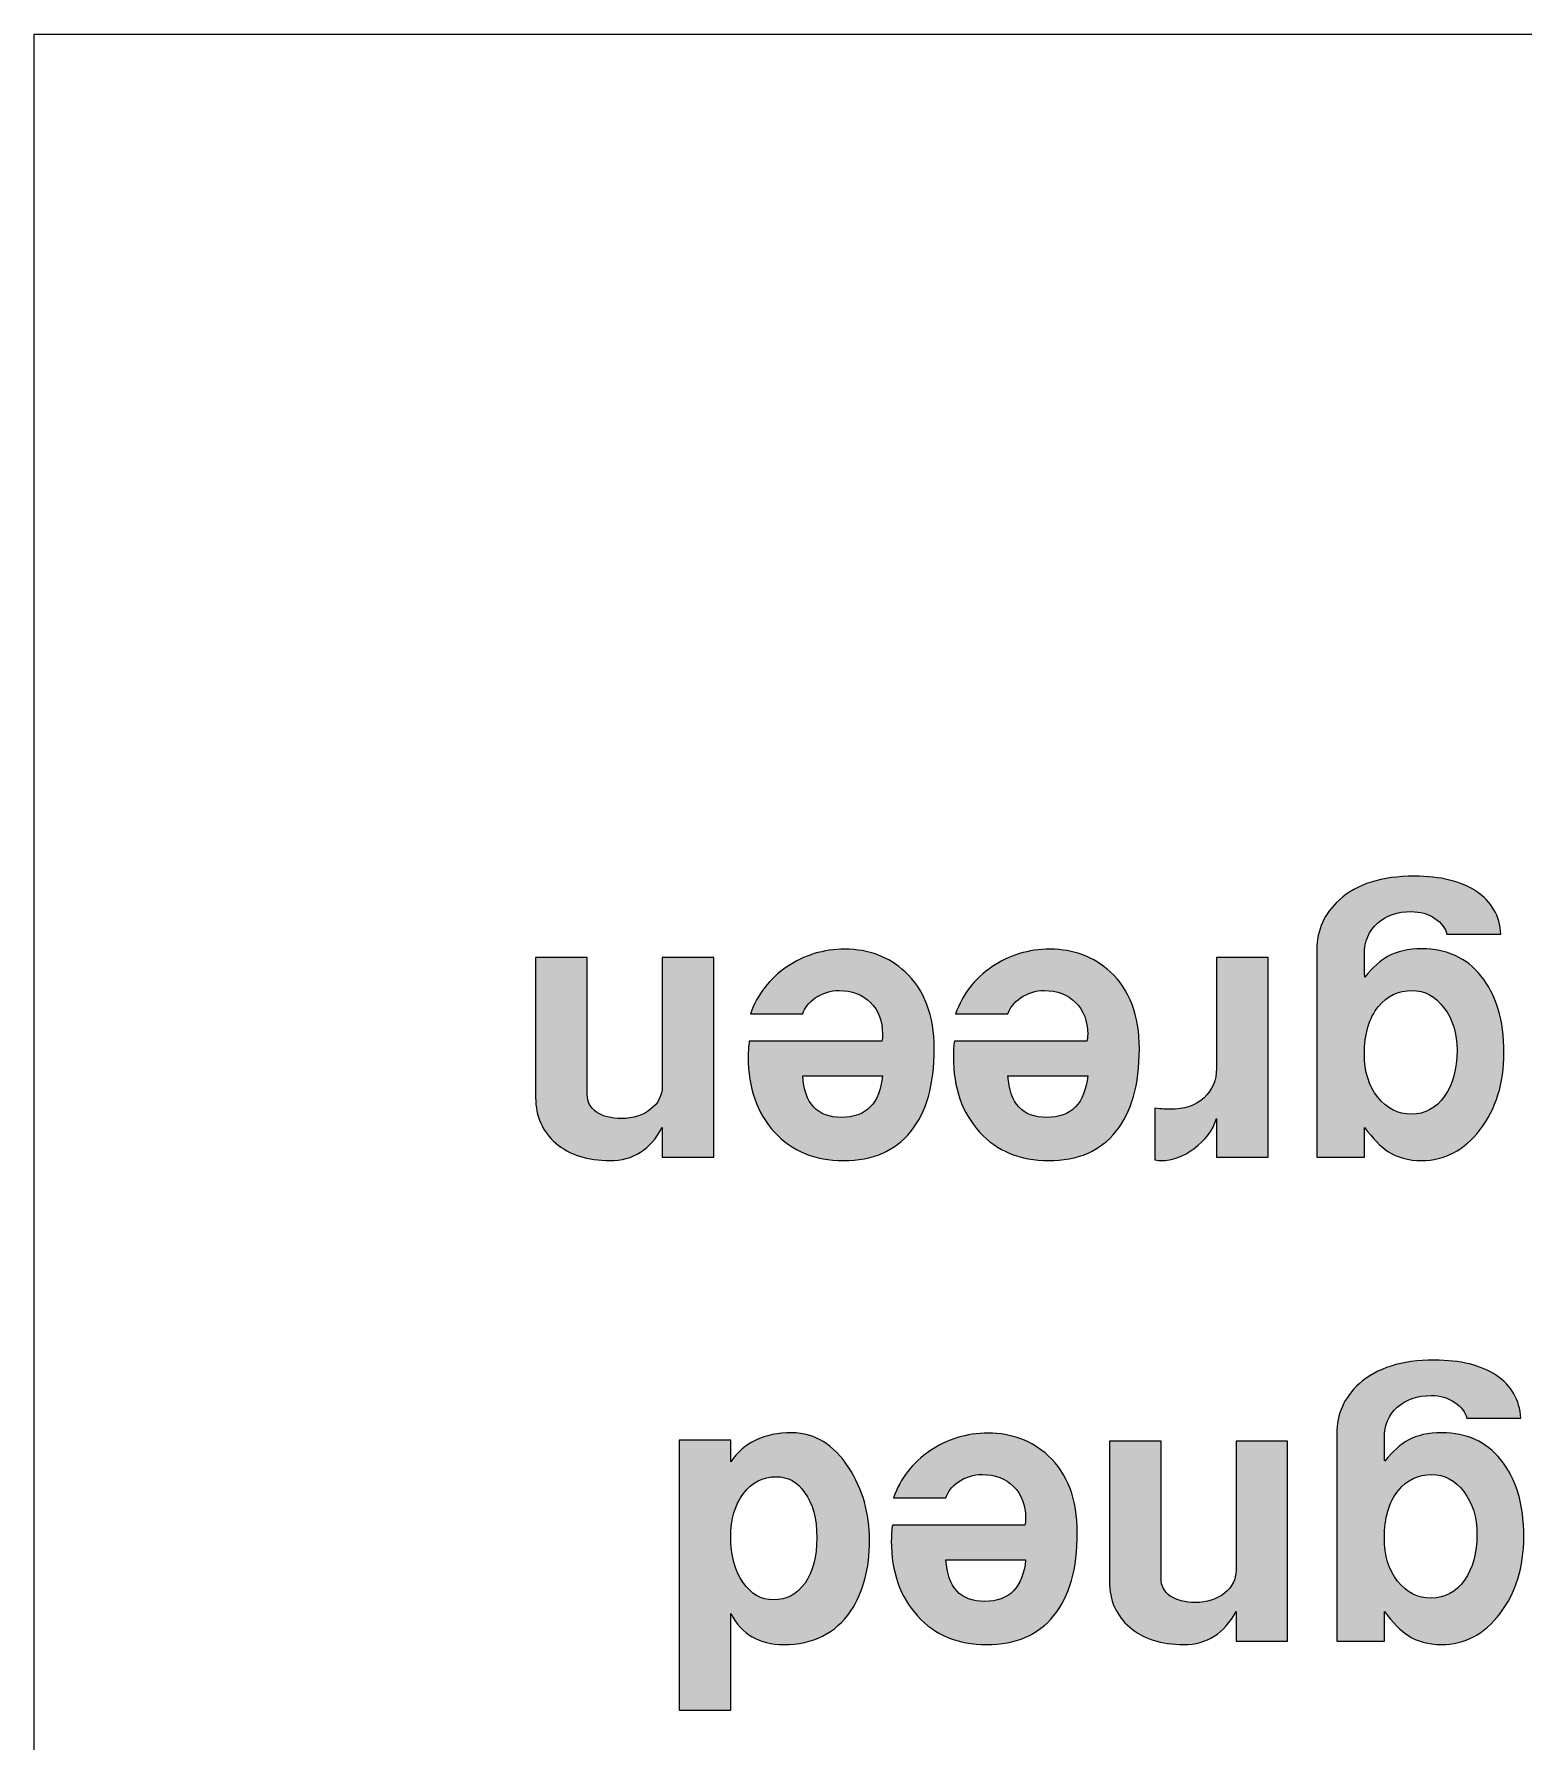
# Model space of a CAD drawing. Header units: inches. Extents: x 0.79 to 6.2, y -4.47 to -0.71.
# Drawn here: x 2.5541 to 2.9723, y -1.2214 to -0.7419 of the extents above; entities that cross this region are included whole.
import ezdxf

# ---------------------------------------------------------------- set-up
doc = ezdxf.new("R2010")
doc.units = ezdxf.units.IN
doc.header["$MEASUREMENT"] = 0
doc.layers.add('Layer 1', color=7, linetype='Continuous')

# ---------------------------------------------------------------- blocks, each defined once
blk = doc.blocks.new('block 2')
at = {"layer": 'Layer 1', "color": 7, "lineweight": 5, "true_color": 0xffffff}
for points in [[(2.55409, -0.74186), (3.08312, -0.74186)], [(2.55409, -1.27104), (2.55409, -0.74186)]]:
    blk.add_lwpolyline(points, dxfattribs=at)
blk = doc.blocks.new('block 53')
at = {"layer": 'Layer 1', "true_color": 0xed1f24}
h = blk.add_hatch(color=240, dxfattribs=at)
h.dxf.hatch_style = 2
edge = h.paths.add_edge_path()
edge.add_spline(control_points=[(2.91975, -1.13493), (2.91975, -1.12933), (2.92185, -1.12463), (2.92607, -1.12084), (2.93097, -1.11642), (2.93797, -1.11421), (2.9471, -1.11421), (2.95448, -1.11421), (2.9603, -1.11564), (2.96455, -1.1185), (2.9688, -1.12137), (2.97109, -1.12536), (2.97144, -1.13047), (2.97144, -1.13047), (2.95623, -1.13047), (2.95623, -1.13047), (2.95589, -1.12881), (2.95477, -1.12735), (2.95289, -1.12607), (2.95102, -1.12479), (2.94881, -1.12415), (2.94623, -1.12415), (2.94234, -1.12415), (2.93918, -1.12524), (2.93675, -1.12741), (2.93433, -1.12959), (2.93311, -1.13247), (2.93311, -1.13607), (2.93311, -1.13979), (2.93315, -1.14197), (2.93321, -1.14259), (2.93551, -1.13976), (2.93769, -1.13779), (2.93977, -1.13668), (2.94227, -1.13531), (2.94543, -1.13462), (2.94925, -1.13462), (2.9562, -1.13462), (2.96171, -1.13713), (2.96581, -1.14218), (2.97011, -1.14742), (2.97226, -1.15464), (2.97226, -1.16383), (2.97226, -1.17239), (2.97005, -1.17957), (2.9656, -1.18537), (2.96115, -1.19118), (2.95567, -1.19407), (2.94914, -1.19407), (2.94547, -1.19407), (2.94231, -1.19321), (2.93967, -1.19148), (2.93772, -1.19017), (2.93554, -1.18793), (2.93311, -1.18475), (2.93311, -1.18475), (2.93311, -1.19314), (2.93311, -1.19314), (2.93311, -1.19314), (2.91975, -1.19314), (2.91975, -1.19314), (2.91975, -1.19314), (2.91975, -1.13493), (2.91975, -1.13493)], knot_values=[0, 0, 0, 0, 1, 1, 1, 2, 2, 2, 3, 3, 3, 4, 4, 4, 5, 5, 5, 6, 6, 6, 7, 7, 7, 8, 8, 8, 9, 9, 9, 10, 10, 10, 11, 11, 11, 12, 12, 12, 13, 13, 13, 14, 14, 14, 15, 15, 15, 16, 16, 16, 17, 17, 17, 18, 18, 18, 19, 19, 19, 20, 20, 20, 21, 21, 21, 21], degree=3, periodic=1)
edge = h.paths.add_edge_path()
edge.add_spline(control_points=[(2.93311, -1.16424), (2.93311, -1.16907), (2.93435, -1.17308), (2.93684, -1.17626), (2.93932, -1.17943), (2.94246, -1.18102), (2.94626, -1.18102), (2.95013, -1.18102), (2.95324, -1.17935), (2.95559, -1.176), (2.95793, -1.17265), (2.95911, -1.16835), (2.95911, -1.1631), (2.95911, -1.15834), (2.95789, -1.15434), (2.95543, -1.15114), (2.95298, -1.14792), (2.94999, -1.14632), (2.94647, -1.14632), (2.94261, -1.14632), (2.93946, -1.14781), (2.93705, -1.15078), (2.93442, -1.15402), (2.93311, -1.15851), (2.93311, -1.16424)], knot_values=[0, 0, 0, 0, 1, 1, 1, 2, 2, 2, 3, 3, 3, 4, 4, 4, 5, 5, 5, 6, 6, 6, 7, 7, 7, 8, 8, 8, 8], degree=3, periodic=1)
h = blk.add_hatch(color=240, dxfattribs=at)
h.dxf.hatch_style = 2
edge = h.paths.add_edge_path()
edge.add_spline(control_points=[(2.73515, -1.13668), (2.73515, -1.13668), (2.74965, -1.13668), (2.74965, -1.13668), (2.74965, -1.13668), (2.74965, -1.1428), (2.74965, -1.1428), (2.75324, -1.13734), (2.75897, -1.13462), (2.76685, -1.13462), (2.7732, -1.13462), (2.77852, -1.13789), (2.7828, -1.14446), (2.78667, -1.15047), (2.7886, -1.15723), (2.7886, -1.16476), (2.7886, -1.17277), (2.78684, -1.1794), (2.78332, -1.18464), (2.77903, -1.19093), (2.77275, -1.19407), (2.76447, -1.19407), (2.75762, -1.19407), (2.75269, -1.19118), (2.74965, -1.18537), (2.74965, -1.18537), (2.74965, -1.21251), (2.74965, -1.21251), (2.74965, -1.21251), (2.73515, -1.21251), (2.73515, -1.21251), (2.73515, -1.21251), (2.73515, -1.13668), (2.73515, -1.13668)], knot_values=[0, 0, 0, 0, 1, 1, 1, 2, 2, 2, 3, 3, 3, 4, 4, 4, 5, 5, 5, 6, 6, 6, 7, 7, 7, 8, 8, 8, 9, 9, 9, 10, 10, 10, 11, 11, 11, 11], degree=3, periodic=1)
edge = h.paths.add_edge_path()
edge.add_spline(control_points=[(2.74965, -1.16388), (2.74965, -1.16904), (2.75079, -1.17328), (2.75305, -1.17658), (2.75532, -1.17988), (2.75818, -1.18154), (2.76162, -1.18154), (2.76533, -1.18154), (2.76828, -1.17995), (2.77049, -1.17679), (2.77268, -1.17362), (2.77378, -1.16939), (2.77378, -1.16408), (2.77378, -1.15871), (2.77265, -1.15448), (2.77038, -1.15138), (2.76832, -1.14842), (2.76567, -1.14694), (2.76244, -1.14694), (2.75866, -1.14694), (2.75558, -1.14851), (2.75321, -1.15164), (2.75083, -1.15477), (2.74965, -1.15885), (2.74965, -1.16388)], knot_values=[0, 0, 0, 0, 1, 1, 1, 2, 2, 2, 3, 3, 3, 4, 4, 4, 5, 5, 5, 6, 6, 6, 7, 7, 7, 8, 8, 8, 8], degree=3, periodic=1)
h = blk.add_hatch(color=240, dxfattribs=at)
h.dxf.hatch_style = 2
edge = h.paths.add_edge_path()
edge.add_spline(control_points=[(2.79471, -1.16496), (2.79471, -1.16331), (2.79481, -1.16182), (2.79502, -1.16051), (2.79502, -1.16051), (2.83221, -1.16051), (2.83221, -1.16051), (2.83235, -1.1601), (2.83242, -1.15944), (2.83242, -1.15854), (2.83242, -1.15488), (2.83129, -1.15193), (2.82903, -1.14969), (2.82678, -1.14744), (2.82383, -1.14632), (2.8202, -1.14632), (2.81781, -1.14632), (2.81559, -1.14701), (2.81353, -1.14839), (2.81169, -1.14971), (2.81052, -1.15119), (2.81005, -1.15285), (2.81005, -1.15285), (2.79534, -1.15285), (2.79534, -1.15285), (2.79727, -1.14739), (2.80067, -1.14301), (2.80554, -1.13969), (2.8104, -1.13637), (2.81584, -1.13472), (2.82185, -1.13472), (2.82855, -1.13472), (2.83418, -1.13683), (2.83874, -1.14104), (2.8442, -1.14608), (2.84692, -1.15329), (2.84692, -1.16269), (2.84692, -1.17277), (2.84473, -1.18052), (2.84035, -1.18594), (2.83596, -1.19137), (2.82966, -1.19407), (2.82144, -1.19407), (2.81343, -1.19407), (2.80697, -1.1914), (2.80207, -1.18605), (2.79717, -1.18069), (2.79471, -1.17367), (2.79471, -1.16496)], knot_values=[0, 0, 0, 0, 1, 1, 1, 2, 2, 2, 3, 3, 3, 4, 4, 4, 5, 5, 5, 6, 6, 6, 7, 7, 7, 8, 8, 8, 9, 9, 9, 10, 10, 10, 11, 11, 11, 12, 12, 12, 13, 13, 13, 14, 14, 14, 15, 15, 15, 16, 16, 16, 16], degree=3, periodic=1)
edge = h.paths.add_edge_path()
edge.add_spline(control_points=[(2.81005, -1.17025), (2.81047, -1.17805), (2.81409, -1.18195), (2.82092, -1.18195), (2.82782, -1.18195), (2.83165, -1.17805), (2.83242, -1.17025), (2.83242, -1.17025), (2.81005, -1.17025), (2.81005, -1.17025)], knot_values=[0, 0, 0, 0, 1, 1, 1, 2, 2, 2, 3, 3, 3, 3], degree=3, periodic=1)
h = blk.add_hatch(color=240, dxfattribs=at)
h.dxf.hatch_style = 2
edge = h.paths.add_edge_path()
edge.add_spline(control_points=[(2.85594, -1.137), (2.85594, -1.137), (2.87044, -1.137), (2.87044, -1.137), (2.87044, -1.137), (2.87044, -1.17553), (2.87044, -1.17553), (2.87044, -1.17761), (2.8713, -1.17924), (2.87303, -1.18045), (2.87476, -1.18166), (2.8771, -1.18226), (2.88007, -1.18226), (2.88331, -1.18226), (2.88603, -1.1814), (2.8882, -1.17967), (2.89037, -1.17794), (2.89147, -1.17577), (2.89147, -1.17315), (2.89147, -1.17315), (2.89147, -1.137), (2.89147, -1.137), (2.89147, -1.137), (2.90597, -1.137), (2.90597, -1.137), (2.90597, -1.137), (2.90597, -1.19314), (2.90597, -1.19314), (2.90597, -1.19314), (2.89147, -1.19314), (2.89147, -1.19314), (2.89147, -1.19314), (2.89147, -1.18475), (2.89147, -1.18475), (2.88822, -1.19097), (2.88331, -1.19407), (2.87676, -1.19407), (2.87047, -1.19407), (2.86543, -1.19245), (2.86163, -1.1892), (2.85784, -1.18596), (2.85594, -1.18167), (2.85594, -1.17636), (2.85594, -1.17636), (2.85594, -1.137), (2.85594, -1.137)], knot_values=[0, 0, 0, 0, 1, 1, 1, 2, 2, 2, 3, 3, 3, 4, 4, 4, 5, 5, 5, 6, 6, 6, 7, 7, 7, 8, 8, 8, 9, 9, 9, 10, 10, 10, 11, 11, 11, 12, 12, 12, 13, 13, 13, 14, 14, 14, 15, 15, 15, 15], degree=3, periodic=1)
at = {"layer": 'Layer 1', "lineweight": 0}
for points, knots in [([(2.91975, -1.13493), (2.91975, -1.12933), (2.92185, -1.12463), (2.92607, -1.12084), (2.93097, -1.11642), (2.93797, -1.11421), (2.9471, -1.11421), (2.95448, -1.11421), (2.9603, -1.11564), (2.96455, -1.1185), (2.9688, -1.12137), (2.97109, -1.12536), (2.97144, -1.13047), (2.97144, -1.13047), (2.95623, -1.13047), (2.95623, -1.13047), (2.95589, -1.12881), (2.95477, -1.12735), (2.95289, -1.12607), (2.95102, -1.12479), (2.94881, -1.12415), (2.94623, -1.12415), (2.94234, -1.12415), (2.93918, -1.12524), (2.93675, -1.12741), (2.93433, -1.12959), (2.93311, -1.13247), (2.93311, -1.13607), (2.93311, -1.13979), (2.93315, -1.14197), (2.93321, -1.14259), (2.93551, -1.13976), (2.93769, -1.13779), (2.93977, -1.13668), (2.94227, -1.13531), (2.94543, -1.13462), (2.94925, -1.13462), (2.9562, -1.13462), (2.96171, -1.13713), (2.96581, -1.14218), (2.97011, -1.14742), (2.97226, -1.15464), (2.97226, -1.16383), (2.97226, -1.17239), (2.97005, -1.17957), (2.9656, -1.18537), (2.96115, -1.19118), (2.95567, -1.19407), (2.94914, -1.19407), (2.94547, -1.19407), (2.94231, -1.19321), (2.93967, -1.19148), (2.93772, -1.19017), (2.93554, -1.18793), (2.93311, -1.18475), (2.93311, -1.18475), (2.93311, -1.19314), (2.93311, -1.19314), (2.93311, -1.19314), (2.91975, -1.19314), (2.91975, -1.19314), (2.91975, -1.19314), (2.91975, -1.13493), (2.91975, -1.13493)], [0, 0, 0, 0, 1, 1, 1, 2, 2, 2, 3, 3, 3, 4, 4, 4, 5, 5, 5, 6, 6, 6, 7, 7, 7, 8, 8, 8, 9, 9, 9, 10, 10, 10, 11, 11, 11, 12, 12, 12, 13, 13, 13, 14, 14, 14, 15, 15, 15, 16, 16, 16, 17, 17, 17, 18, 18, 18, 19, 19, 19, 20, 20, 20, 21, 21, 21, 21]), ([(2.73515, -1.13668), (2.73515, -1.13668), (2.74965, -1.13668), (2.74965, -1.13668), (2.74965, -1.13668), (2.74965, -1.1428), (2.74965, -1.1428), (2.75324, -1.13734), (2.75897, -1.13462), (2.76685, -1.13462), (2.7732, -1.13462), (2.77852, -1.13789), (2.7828, -1.14446), (2.78667, -1.15047), (2.7886, -1.15723), (2.7886, -1.16476), (2.7886, -1.17277), (2.78684, -1.1794), (2.78332, -1.18464), (2.77903, -1.19093), (2.77275, -1.19407), (2.76447, -1.19407), (2.75762, -1.19407), (2.75269, -1.19118), (2.74965, -1.18537), (2.74965, -1.18537), (2.74965, -1.21251), (2.74965, -1.21251), (2.74965, -1.21251), (2.73515, -1.21251), (2.73515, -1.21251), (2.73515, -1.21251), (2.73515, -1.13668), (2.73515, -1.13668)], [0, 0, 0, 0, 1, 1, 1, 2, 2, 2, 3, 3, 3, 4, 4, 4, 5, 5, 5, 6, 6, 6, 7, 7, 7, 8, 8, 8, 9, 9, 9, 10, 10, 10, 11, 11, 11, 11]), ([(2.79471, -1.16496), (2.79471, -1.16331), (2.79481, -1.16182), (2.79502, -1.16051), (2.79502, -1.16051), (2.83221, -1.16051), (2.83221, -1.16051), (2.83235, -1.1601), (2.83242, -1.15944), (2.83242, -1.15854), (2.83242, -1.15488), (2.83129, -1.15193), (2.82903, -1.14969), (2.82678, -1.14744), (2.82383, -1.14632), (2.8202, -1.14632), (2.81781, -1.14632), (2.81559, -1.14701), (2.81353, -1.14839), (2.81169, -1.14971), (2.81052, -1.15119), (2.81005, -1.15285), (2.81005, -1.15285), (2.79534, -1.15285), (2.79534, -1.15285), (2.79727, -1.14739), (2.80067, -1.14301), (2.80554, -1.13969), (2.8104, -1.13637), (2.81584, -1.13472), (2.82185, -1.13472), (2.82855, -1.13472), (2.83418, -1.13683), (2.83874, -1.14104), (2.8442, -1.14608), (2.84692, -1.15329), (2.84692, -1.16269), (2.84692, -1.17277), (2.84473, -1.18052), (2.84035, -1.18594), (2.83596, -1.19137), (2.82966, -1.19407), (2.82144, -1.19407), (2.81343, -1.19407), (2.80697, -1.1914), (2.80207, -1.18605), (2.79717, -1.18069), (2.79471, -1.17367), (2.79471, -1.16496)], [0, 0, 0, 0, 1, 1, 1, 2, 2, 2, 3, 3, 3, 4, 4, 4, 5, 5, 5, 6, 6, 6, 7, 7, 7, 8, 8, 8, 9, 9, 9, 10, 10, 10, 11, 11, 11, 12, 12, 12, 13, 13, 13, 14, 14, 14, 15, 15, 15, 16, 16, 16, 16]), ([(2.85594, -1.137), (2.85594, -1.137), (2.87044, -1.137), (2.87044, -1.137), (2.87044, -1.137), (2.87044, -1.17553), (2.87044, -1.17553), (2.87044, -1.17761), (2.8713, -1.17924), (2.87303, -1.18045), (2.87476, -1.18166), (2.8771, -1.18226), (2.88007, -1.18226), (2.88331, -1.18226), (2.88603, -1.1814), (2.8882, -1.17967), (2.89037, -1.17794), (2.89147, -1.17577), (2.89147, -1.17315), (2.89147, -1.17315), (2.89147, -1.137), (2.89147, -1.137), (2.89147, -1.137), (2.90597, -1.137), (2.90597, -1.137), (2.90597, -1.137), (2.90597, -1.19314), (2.90597, -1.19314), (2.90597, -1.19314), (2.89147, -1.19314), (2.89147, -1.19314), (2.89147, -1.19314), (2.89147, -1.18475), (2.89147, -1.18475), (2.88822, -1.19097), (2.88331, -1.19407), (2.87676, -1.19407), (2.87047, -1.19407), (2.86543, -1.19245), (2.86163, -1.1892), (2.85784, -1.18596), (2.85594, -1.18167), (2.85594, -1.17636), (2.85594, -1.17636), (2.85594, -1.137), (2.85594, -1.137)], [0, 0, 0, 0, 1, 1, 1, 2, 2, 2, 3, 3, 3, 4, 4, 4, 5, 5, 5, 6, 6, 6, 7, 7, 7, 8, 8, 8, 9, 9, 9, 10, 10, 10, 11, 11, 11, 12, 12, 12, 13, 13, 13, 14, 14, 14, 15, 15, 15, 15]), ([(2.74965, -1.16388), (2.74965, -1.16904), (2.75079, -1.17328), (2.75305, -1.17658), (2.75532, -1.17988), (2.75818, -1.18154), (2.76162, -1.18154), (2.76533, -1.18154), (2.76828, -1.17995), (2.77049, -1.17679), (2.77268, -1.17362), (2.77378, -1.16939), (2.77378, -1.16408), (2.77378, -1.15871), (2.77265, -1.15448), (2.77038, -1.15138), (2.76832, -1.14842), (2.76567, -1.14694), (2.76244, -1.14694), (2.75866, -1.14694), (2.75558, -1.14851), (2.75321, -1.15164), (2.75083, -1.15477), (2.74965, -1.15885), (2.74965, -1.16388)], [0, 0, 0, 0, 1, 1, 1, 2, 2, 2, 3, 3, 3, 4, 4, 4, 5, 5, 5, 6, 6, 6, 7, 7, 7, 8, 8, 8, 8]), ([(2.93311, -1.16424), (2.93311, -1.16907), (2.93435, -1.17308), (2.93684, -1.17626), (2.93932, -1.17943), (2.94246, -1.18102), (2.94626, -1.18102), (2.95013, -1.18102), (2.95324, -1.17935), (2.95559, -1.176), (2.95793, -1.17265), (2.95911, -1.16835), (2.95911, -1.1631), (2.95911, -1.15834), (2.95789, -1.15434), (2.95543, -1.15114), (2.95298, -1.14792), (2.94999, -1.14632), (2.94647, -1.14632), (2.94261, -1.14632), (2.93946, -1.14781), (2.93705, -1.15078), (2.93442, -1.15402), (2.93311, -1.15851), (2.93311, -1.16424)], [0, 0, 0, 0, 1, 1, 1, 2, 2, 2, 3, 3, 3, 4, 4, 4, 5, 5, 5, 6, 6, 6, 7, 7, 7, 8, 8, 8, 8]), ([(2.81005, -1.17025), (2.81047, -1.17805), (2.81409, -1.18195), (2.82092, -1.18195), (2.82782, -1.18195), (2.83165, -1.17805), (2.83242, -1.17025), (2.83242, -1.17025), (2.81005, -1.17025), (2.81005, -1.17025)], [0, 0, 0, 0, 1, 1, 1, 2, 2, 2, 3, 3, 3, 3])]:
    blk.add_open_spline(points, degree=3, knots=knots, dxfattribs=at)
blk = doc.blocks.new('block 52')
at = {"layer": 'Layer 1'}
blk.add_blockref('block 53', (0, 0), dxfattribs=at)
blk = doc.blocks.new('block 54')
at = {"layer": 'Layer 1', "true_color": 0xed1f24}
h = blk.add_hatch(color=240, dxfattribs=at)
h.dxf.hatch_style = 2
edge = h.paths.add_edge_path()
edge.add_spline(control_points=[(2.91416, -0.99903), (2.91416, -0.99344), (2.91627, -0.98874), (2.92048, -0.98494), (2.92539, -0.98052), (2.93239, -0.97831), (2.94151, -0.97831), (2.9489, -0.97831), (2.95472, -0.97974), (2.95896, -0.9826), (2.96322, -0.98547), (2.96551, -0.98946), (2.96585, -0.99457), (2.96585, -0.99457), (2.95065, -0.99457), (2.95065, -0.99457), (2.9503, -0.99291), (2.94919, -0.99145), (2.94731, -0.99017), (2.94544, -0.98889), (2.94322, -0.98825), (2.94065, -0.98825), (2.93676, -0.98825), (2.9336, -0.98934), (2.93117, -0.99152), (2.92874, -0.99369), (2.92752, -0.99658), (2.92752, -1.00017), (2.92752, -1.00389), (2.92756, -1.00607), (2.92763, -1.00669), (2.92992, -1.00386), (2.93211, -1.00189), (2.93419, -1.00079), (2.93669, -0.99941), (2.93985, -0.99872), (2.94367, -0.99872), (2.95062, -0.99872), (2.95613, -1.00123), (2.96023, -1.00628), (2.96453, -1.01152), (2.96668, -1.01874), (2.96668, -1.02793), (2.96668, -1.03649), (2.96446, -1.04367), (2.96002, -1.04947), (2.95557, -1.05528), (2.95009, -1.05817), (2.94356, -1.05817), (2.93989, -1.05817), (2.93673, -1.05731), (2.93409, -1.05558), (2.93214, -1.05427), (2.92996, -1.05203), (2.92752, -1.04886), (2.92752, -1.04886), (2.92752, -1.05724), (2.92752, -1.05724), (2.92752, -1.05724), (2.91416, -1.05724), (2.91416, -1.05724), (2.91416, -1.05724), (2.91416, -0.99903), (2.91416, -0.99903)], knot_values=[0, 0, 0, 0, 1, 1, 1, 2, 2, 2, 3, 3, 3, 4, 4, 4, 5, 5, 5, 6, 6, 6, 7, 7, 7, 8, 8, 8, 9, 9, 9, 10, 10, 10, 11, 11, 11, 12, 12, 12, 13, 13, 13, 14, 14, 14, 15, 15, 15, 16, 16, 16, 17, 17, 17, 18, 18, 18, 19, 19, 19, 20, 20, 20, 21, 21, 21, 21], degree=3, periodic=1)
edge = h.paths.add_edge_path()
edge.add_spline(control_points=[(2.92752, -1.02834), (2.92752, -1.03318), (2.92877, -1.03718), (2.93125, -1.04036), (2.93374, -1.04353), (2.93688, -1.04513), (2.94068, -1.04513), (2.94455, -1.04513), (2.94766, -1.04345), (2.95001, -1.0401), (2.95235, -1.03675), (2.95353, -1.03245), (2.95353, -1.0272), (2.95353, -1.02244), (2.9523, -1.01845), (2.94985, -1.01524), (2.9474, -1.01202), (2.94441, -1.01042), (2.94089, -1.01042), (2.93703, -1.01042), (2.93388, -1.01191), (2.93146, -1.01488), (2.92884, -1.01812), (2.92752, -1.02261), (2.92752, -1.02834)], knot_values=[0, 0, 0, 0, 1, 1, 1, 2, 2, 2, 3, 3, 3, 4, 4, 4, 5, 5, 5, 6, 6, 6, 7, 7, 7, 8, 8, 8, 8], degree=3, periodic=1)
h = blk.add_hatch(color=240, dxfattribs=at)
h.dxf.hatch_style = 2
edge = h.paths.add_edge_path()
edge.add_spline(control_points=[(2.69487, -1.0011), (2.69487, -1.0011), (2.70937, -1.0011), (2.70937, -1.0011), (2.70937, -1.0011), (2.70937, -1.03963), (2.70937, -1.03963), (2.70937, -1.04171), (2.71023, -1.04334), (2.71196, -1.04456), (2.71369, -1.04576), (2.71604, -1.04637), (2.71901, -1.04637), (2.72225, -1.04637), (2.72496, -1.04551), (2.72714, -1.04378), (2.72931, -1.04205), (2.7304, -1.03988), (2.7304, -1.03725), (2.7304, -1.03725), (2.7304, -1.0011), (2.7304, -1.0011), (2.7304, -1.0011), (2.7449, -1.0011), (2.7449, -1.0011), (2.7449, -1.0011), (2.7449, -1.05724), (2.7449, -1.05724), (2.7449, -1.05724), (2.7304, -1.05724), (2.7304, -1.05724), (2.7304, -1.05724), (2.7304, -1.04886), (2.7304, -1.04886), (2.72715, -1.05507), (2.72225, -1.05817), (2.71569, -1.05817), (2.7094, -1.05817), (2.70437, -1.05655), (2.70057, -1.0533), (2.69677, -1.05006), (2.69487, -1.04578), (2.69487, -1.04046), (2.69487, -1.04046), (2.69487, -1.0011), (2.69487, -1.0011)], knot_values=[0, 0, 0, 0, 1, 1, 1, 2, 2, 2, 3, 3, 3, 4, 4, 4, 5, 5, 5, 6, 6, 6, 7, 7, 7, 8, 8, 8, 9, 9, 9, 10, 10, 10, 11, 11, 11, 12, 12, 12, 13, 13, 13, 14, 14, 14, 15, 15, 15, 15], degree=3, periodic=1)
h = blk.add_hatch(color=240, dxfattribs=at)
h.dxf.hatch_style = 2
edge = h.paths.add_edge_path()
edge.add_spline(control_points=[(2.75454, -1.02907), (2.75454, -1.02741), (2.75464, -1.02593), (2.75485, -1.02461), (2.75485, -1.02461), (2.79204, -1.02461), (2.79204, -1.02461), (2.79218, -1.0242), (2.79224, -1.02354), (2.79224, -1.02264), (2.79224, -1.01898), (2.79112, -1.01603), (2.78886, -1.01379), (2.7866, -1.01154), (2.78366, -1.01042), (2.78003, -1.01042), (2.77764, -1.01042), (2.77541, -1.01111), (2.77336, -1.01249), (2.77151, -1.01381), (2.77035, -1.01529), (2.76987, -1.01695), (2.76987, -1.01695), (2.75516, -1.01695), (2.75516, -1.01695), (2.75709, -1.01149), (2.76049, -1.00711), (2.76536, -1.00379), (2.77023, -1.00047), (2.77567, -0.99882), (2.78168, -0.99882), (2.78838, -0.99882), (2.79401, -1.00093), (2.79856, -1.00514), (2.80402, -1.01018), (2.80675, -1.0174), (2.80675, -1.02679), (2.80675, -1.03687), (2.80456, -1.04462), (2.80017, -1.05004), (2.79578, -1.05547), (2.78948, -1.05817), (2.78126, -1.05817), (2.77325, -1.05817), (2.7668, -1.0555), (2.7619, -1.05015), (2.75699, -1.04479), (2.75454, -1.03777), (2.75454, -1.02907)], knot_values=[0, 0, 0, 0, 1, 1, 1, 2, 2, 2, 3, 3, 3, 4, 4, 4, 5, 5, 5, 6, 6, 6, 7, 7, 7, 8, 8, 8, 9, 9, 9, 10, 10, 10, 11, 11, 11, 12, 12, 12, 13, 13, 13, 14, 14, 14, 15, 15, 15, 16, 16, 16, 16], degree=3, periodic=1)
edge = h.paths.add_edge_path()
edge.add_spline(control_points=[(2.76987, -1.03435), (2.77029, -1.04215), (2.77391, -1.04605), (2.78074, -1.04605), (2.78765, -1.04605), (2.79148, -1.04215), (2.79224, -1.03435), (2.79224, -1.03435), (2.76987, -1.03435), (2.76987, -1.03435)], knot_values=[0, 0, 0, 0, 1, 1, 1, 2, 2, 2, 3, 3, 3, 3], degree=3, periodic=1)
h = blk.add_hatch(color=240, dxfattribs=at)
h.dxf.hatch_style = 2
edge = h.paths.add_edge_path()
edge.add_spline(control_points=[(2.81213, -1.02907), (2.81213, -1.02741), (2.81223, -1.02593), (2.81244, -1.02461), (2.81244, -1.02461), (2.84963, -1.02461), (2.84963, -1.02461), (2.84977, -1.0242), (2.84983, -1.02354), (2.84983, -1.02264), (2.84983, -1.01898), (2.84871, -1.01603), (2.84645, -1.01379), (2.84419, -1.01154), (2.84125, -1.01042), (2.83762, -1.01042), (2.83523, -1.01042), (2.833, -1.01111), (2.83095, -1.01249), (2.8291, -1.01381), (2.82794, -1.01529), (2.82746, -1.01695), (2.82746, -1.01695), (2.81275, -1.01695), (2.81275, -1.01695), (2.81468, -1.01149), (2.81808, -1.00711), (2.82295, -1.00379), (2.82782, -1.00047), (2.83326, -0.99882), (2.83927, -0.99882), (2.84597, -0.99882), (2.8516, -1.00093), (2.85615, -1.00514), (2.86161, -1.01018), (2.86434, -1.0174), (2.86434, -1.02679), (2.86434, -1.03687), (2.86215, -1.04462), (2.85776, -1.05004), (2.85337, -1.05547), (2.84707, -1.05817), (2.83885, -1.05817), (2.83084, -1.05817), (2.82439, -1.0555), (2.81949, -1.05015), (2.81458, -1.04479), (2.81213, -1.03777), (2.81213, -1.02907)], knot_values=[0, 0, 0, 0, 1, 1, 1, 2, 2, 2, 3, 3, 3, 4, 4, 4, 5, 5, 5, 6, 6, 6, 7, 7, 7, 8, 8, 8, 9, 9, 9, 10, 10, 10, 11, 11, 11, 12, 12, 12, 13, 13, 13, 14, 14, 14, 15, 15, 15, 16, 16, 16, 16], degree=3, periodic=1)
edge = h.paths.add_edge_path()
edge.add_spline(control_points=[(2.82746, -1.03435), (2.82788, -1.04215), (2.8315, -1.04605), (2.83833, -1.04605), (2.84524, -1.04605), (2.84907, -1.04215), (2.84983, -1.03435), (2.84983, -1.03435), (2.82746, -1.03435), (2.82746, -1.03435)], knot_values=[0, 0, 0, 0, 1, 1, 1, 2, 2, 2, 3, 3, 3, 3], degree=3, periodic=1)
h = blk.add_hatch(color=240, dxfattribs=at)
h.dxf.hatch_style = 2
edge = h.paths.add_edge_path()
edge.add_spline(control_points=[(2.86869, -1.04346), (2.87062, -1.04367), (2.87204, -1.04378), (2.87293, -1.04378), (2.87701, -1.04378), (2.8802, -1.04269), (2.88251, -1.04051), (2.88483, -1.03834), (2.88599, -1.03559), (2.88599, -1.03228), (2.88599, -1.03228), (2.88599, -1.0011), (2.88599, -1.0011), (2.88599, -1.0011), (2.90049, -1.0011), (2.90049, -1.0011), (2.90049, -1.0011), (2.90049, -1.05724), (2.90049, -1.05724), (2.90049, -1.05724), (2.88599, -1.05724), (2.88599, -1.05724), (2.88599, -1.05724), (2.88599, -1.04637), (2.88599, -1.04637), (2.88495, -1.04968), (2.88288, -1.05248), (2.87977, -1.05476), (2.87666, -1.05703), (2.87356, -1.05817), (2.87045, -1.05817), (2.8701, -1.05817), (2.86951, -1.05811), (2.86869, -1.05797), (2.86869, -1.05797), (2.86869, -1.04346), (2.86869, -1.04346)], knot_values=[0, 0, 0, 0, 1, 1, 1, 2, 2, 2, 3, 3, 3, 4, 4, 4, 5, 5, 5, 6, 6, 6, 7, 7, 7, 8, 8, 8, 9, 9, 9, 10, 10, 10, 11, 11, 11, 12, 12, 12, 12], degree=3, periodic=1)
at = {"layer": 'Layer 1', "lineweight": 0}
for points, knots in [([(2.91416, -0.99903), (2.91416, -0.99344), (2.91627, -0.98874), (2.92048, -0.98494), (2.92539, -0.98052), (2.93239, -0.97831), (2.94151, -0.97831), (2.9489, -0.97831), (2.95472, -0.97974), (2.95896, -0.9826), (2.96322, -0.98547), (2.96551, -0.98946), (2.96585, -0.99457), (2.96585, -0.99457), (2.95065, -0.99457), (2.95065, -0.99457), (2.9503, -0.99291), (2.94919, -0.99145), (2.94731, -0.99017), (2.94544, -0.98889), (2.94322, -0.98825), (2.94065, -0.98825), (2.93676, -0.98825), (2.9336, -0.98934), (2.93117, -0.99152), (2.92874, -0.99369), (2.92752, -0.99658), (2.92752, -1.00017), (2.92752, -1.00389), (2.92756, -1.00607), (2.92763, -1.00669), (2.92992, -1.00386), (2.93211, -1.00189), (2.93419, -1.00079), (2.93669, -0.99941), (2.93985, -0.99872), (2.94367, -0.99872), (2.95062, -0.99872), (2.95613, -1.00123), (2.96023, -1.00628), (2.96453, -1.01152), (2.96668, -1.01874), (2.96668, -1.02793), (2.96668, -1.03649), (2.96446, -1.04367), (2.96002, -1.04947), (2.95557, -1.05528), (2.95009, -1.05817), (2.94356, -1.05817), (2.93989, -1.05817), (2.93673, -1.05731), (2.93409, -1.05558), (2.93214, -1.05427), (2.92996, -1.05203), (2.92752, -1.04886), (2.92752, -1.04886), (2.92752, -1.05724), (2.92752, -1.05724), (2.92752, -1.05724), (2.91416, -1.05724), (2.91416, -1.05724), (2.91416, -1.05724), (2.91416, -0.99903), (2.91416, -0.99903)], [0, 0, 0, 0, 1, 1, 1, 2, 2, 2, 3, 3, 3, 4, 4, 4, 5, 5, 5, 6, 6, 6, 7, 7, 7, 8, 8, 8, 9, 9, 9, 10, 10, 10, 11, 11, 11, 12, 12, 12, 13, 13, 13, 14, 14, 14, 15, 15, 15, 16, 16, 16, 17, 17, 17, 18, 18, 18, 19, 19, 19, 20, 20, 20, 21, 21, 21, 21]), ([(2.69487, -1.0011), (2.69487, -1.0011), (2.70937, -1.0011), (2.70937, -1.0011), (2.70937, -1.0011), (2.70937, -1.03963), (2.70937, -1.03963), (2.70937, -1.04171), (2.71023, -1.04334), (2.71196, -1.04456), (2.71369, -1.04576), (2.71604, -1.04637), (2.71901, -1.04637), (2.72225, -1.04637), (2.72496, -1.04551), (2.72714, -1.04378), (2.72931, -1.04205), (2.7304, -1.03988), (2.7304, -1.03725), (2.7304, -1.03725), (2.7304, -1.0011), (2.7304, -1.0011), (2.7304, -1.0011), (2.7449, -1.0011), (2.7449, -1.0011), (2.7449, -1.0011), (2.7449, -1.05724), (2.7449, -1.05724), (2.7449, -1.05724), (2.7304, -1.05724), (2.7304, -1.05724), (2.7304, -1.05724), (2.7304, -1.04886), (2.7304, -1.04886), (2.72715, -1.05507), (2.72225, -1.05817), (2.71569, -1.05817), (2.7094, -1.05817), (2.70437, -1.05655), (2.70057, -1.0533), (2.69677, -1.05006), (2.69487, -1.04578), (2.69487, -1.04046), (2.69487, -1.04046), (2.69487, -1.0011), (2.69487, -1.0011)], [0, 0, 0, 0, 1, 1, 1, 2, 2, 2, 3, 3, 3, 4, 4, 4, 5, 5, 5, 6, 6, 6, 7, 7, 7, 8, 8, 8, 9, 9, 9, 10, 10, 10, 11, 11, 11, 12, 12, 12, 13, 13, 13, 14, 14, 14, 15, 15, 15, 15]), ([(2.75454, -1.02907), (2.75454, -1.02741), (2.75464, -1.02593), (2.75485, -1.02461), (2.75485, -1.02461), (2.79204, -1.02461), (2.79204, -1.02461), (2.79218, -1.0242), (2.79224, -1.02354), (2.79224, -1.02264), (2.79224, -1.01898), (2.79112, -1.01603), (2.78886, -1.01379), (2.7866, -1.01154), (2.78366, -1.01042), (2.78003, -1.01042), (2.77764, -1.01042), (2.77541, -1.01111), (2.77336, -1.01249), (2.77151, -1.01381), (2.77035, -1.01529), (2.76987, -1.01695), (2.76987, -1.01695), (2.75516, -1.01695), (2.75516, -1.01695), (2.75709, -1.01149), (2.76049, -1.00711), (2.76536, -1.00379), (2.77023, -1.00047), (2.77567, -0.99882), (2.78168, -0.99882), (2.78838, -0.99882), (2.79401, -1.00093), (2.79856, -1.00514), (2.80402, -1.01018), (2.80675, -1.0174), (2.80675, -1.02679), (2.80675, -1.03687), (2.80456, -1.04462), (2.80017, -1.05004), (2.79578, -1.05547), (2.78948, -1.05817), (2.78126, -1.05817), (2.77325, -1.05817), (2.7668, -1.0555), (2.7619, -1.05015), (2.75699, -1.04479), (2.75454, -1.03777), (2.75454, -1.02907)], [0, 0, 0, 0, 1, 1, 1, 2, 2, 2, 3, 3, 3, 4, 4, 4, 5, 5, 5, 6, 6, 6, 7, 7, 7, 8, 8, 8, 9, 9, 9, 10, 10, 10, 11, 11, 11, 12, 12, 12, 13, 13, 13, 14, 14, 14, 15, 15, 15, 16, 16, 16, 16]), ([(2.81213, -1.02907), (2.81213, -1.02741), (2.81223, -1.02593), (2.81244, -1.02461), (2.81244, -1.02461), (2.84963, -1.02461), (2.84963, -1.02461), (2.84977, -1.0242), (2.84983, -1.02354), (2.84983, -1.02264), (2.84983, -1.01898), (2.84871, -1.01603), (2.84645, -1.01379), (2.84419, -1.01154), (2.84125, -1.01042), (2.83762, -1.01042), (2.83523, -1.01042), (2.833, -1.01111), (2.83095, -1.01249), (2.8291, -1.01381), (2.82794, -1.01529), (2.82746, -1.01695), (2.82746, -1.01695), (2.81275, -1.01695), (2.81275, -1.01695), (2.81468, -1.01149), (2.81808, -1.00711), (2.82295, -1.00379), (2.82782, -1.00047), (2.83326, -0.99882), (2.83927, -0.99882), (2.84597, -0.99882), (2.8516, -1.00093), (2.85615, -1.00514), (2.86161, -1.01018), (2.86434, -1.0174), (2.86434, -1.02679), (2.86434, -1.03687), (2.86215, -1.04462), (2.85776, -1.05004), (2.85337, -1.05547), (2.84707, -1.05817), (2.83885, -1.05817), (2.83084, -1.05817), (2.82439, -1.0555), (2.81949, -1.05015), (2.81458, -1.04479), (2.81213, -1.03777), (2.81213, -1.02907)], [0, 0, 0, 0, 1, 1, 1, 2, 2, 2, 3, 3, 3, 4, 4, 4, 5, 5, 5, 6, 6, 6, 7, 7, 7, 8, 8, 8, 9, 9, 9, 10, 10, 10, 11, 11, 11, 12, 12, 12, 13, 13, 13, 14, 14, 14, 15, 15, 15, 16, 16, 16, 16]), ([(2.86869, -1.04346), (2.87062, -1.04367), (2.87204, -1.04378), (2.87293, -1.04378), (2.87701, -1.04378), (2.8802, -1.04269), (2.88251, -1.04051), (2.88483, -1.03834), (2.88599, -1.03559), (2.88599, -1.03228), (2.88599, -1.03228), (2.88599, -1.0011), (2.88599, -1.0011), (2.88599, -1.0011), (2.90049, -1.0011), (2.90049, -1.0011), (2.90049, -1.0011), (2.90049, -1.05724), (2.90049, -1.05724), (2.90049, -1.05724), (2.88599, -1.05724), (2.88599, -1.05724), (2.88599, -1.05724), (2.88599, -1.04637), (2.88599, -1.04637), (2.88495, -1.04968), (2.88288, -1.05248), (2.87977, -1.05476), (2.87666, -1.05703), (2.87356, -1.05817), (2.87045, -1.05817), (2.8701, -1.05817), (2.86951, -1.05811), (2.86869, -1.05797), (2.86869, -1.05797), (2.86869, -1.04346), (2.86869, -1.04346)], [0, 0, 0, 0, 1, 1, 1, 2, 2, 2, 3, 3, 3, 4, 4, 4, 5, 5, 5, 6, 6, 6, 7, 7, 7, 8, 8, 8, 9, 9, 9, 10, 10, 10, 11, 11, 11, 12, 12, 12, 12]), ([(2.92752, -1.02834), (2.92752, -1.03318), (2.92877, -1.03718), (2.93125, -1.04036), (2.93374, -1.04353), (2.93688, -1.04513), (2.94068, -1.04513), (2.94455, -1.04513), (2.94766, -1.04345), (2.95001, -1.0401), (2.95235, -1.03675), (2.95353, -1.03245), (2.95353, -1.0272), (2.95353, -1.02244), (2.9523, -1.01845), (2.94985, -1.01524), (2.9474, -1.01202), (2.94441, -1.01042), (2.94089, -1.01042), (2.93703, -1.01042), (2.93388, -1.01191), (2.93146, -1.01488), (2.92884, -1.01812), (2.92752, -1.02261), (2.92752, -1.02834)], [0, 0, 0, 0, 1, 1, 1, 2, 2, 2, 3, 3, 3, 4, 4, 4, 5, 5, 5, 6, 6, 6, 7, 7, 7, 8, 8, 8, 8]), ([(2.76987, -1.03435), (2.77029, -1.04215), (2.77391, -1.04605), (2.78074, -1.04605), (2.78765, -1.04605), (2.79148, -1.04215), (2.79224, -1.03435), (2.79224, -1.03435), (2.76987, -1.03435), (2.76987, -1.03435)], [0, 0, 0, 0, 1, 1, 1, 2, 2, 2, 3, 3, 3, 3]), ([(2.82746, -1.03435), (2.82788, -1.04215), (2.8315, -1.04605), (2.83833, -1.04605), (2.84524, -1.04605), (2.84907, -1.04215), (2.84983, -1.03435), (2.84983, -1.03435), (2.82746, -1.03435), (2.82746, -1.03435)], [0, 0, 0, 0, 1, 1, 1, 2, 2, 2, 3, 3, 3, 3])]:
    blk.add_open_spline(points, degree=3, knots=knots, dxfattribs=at)
blk = doc.blocks.new('block 50')
at = {"layer": 'Layer 1'}
for name in ['block 54', 'block 52']:
    blk.add_blockref(name, (0, 0), dxfattribs=at)

msp = doc.modelspace()

# ---------------------------------------------------------------- block references
at = {"layer": 'Layer 1'}
for name in ['block 2', 'block 50']:
    msp.add_blockref(name, (0, 0), dxfattribs=at)

doc.saveas('drawing.dxf')
